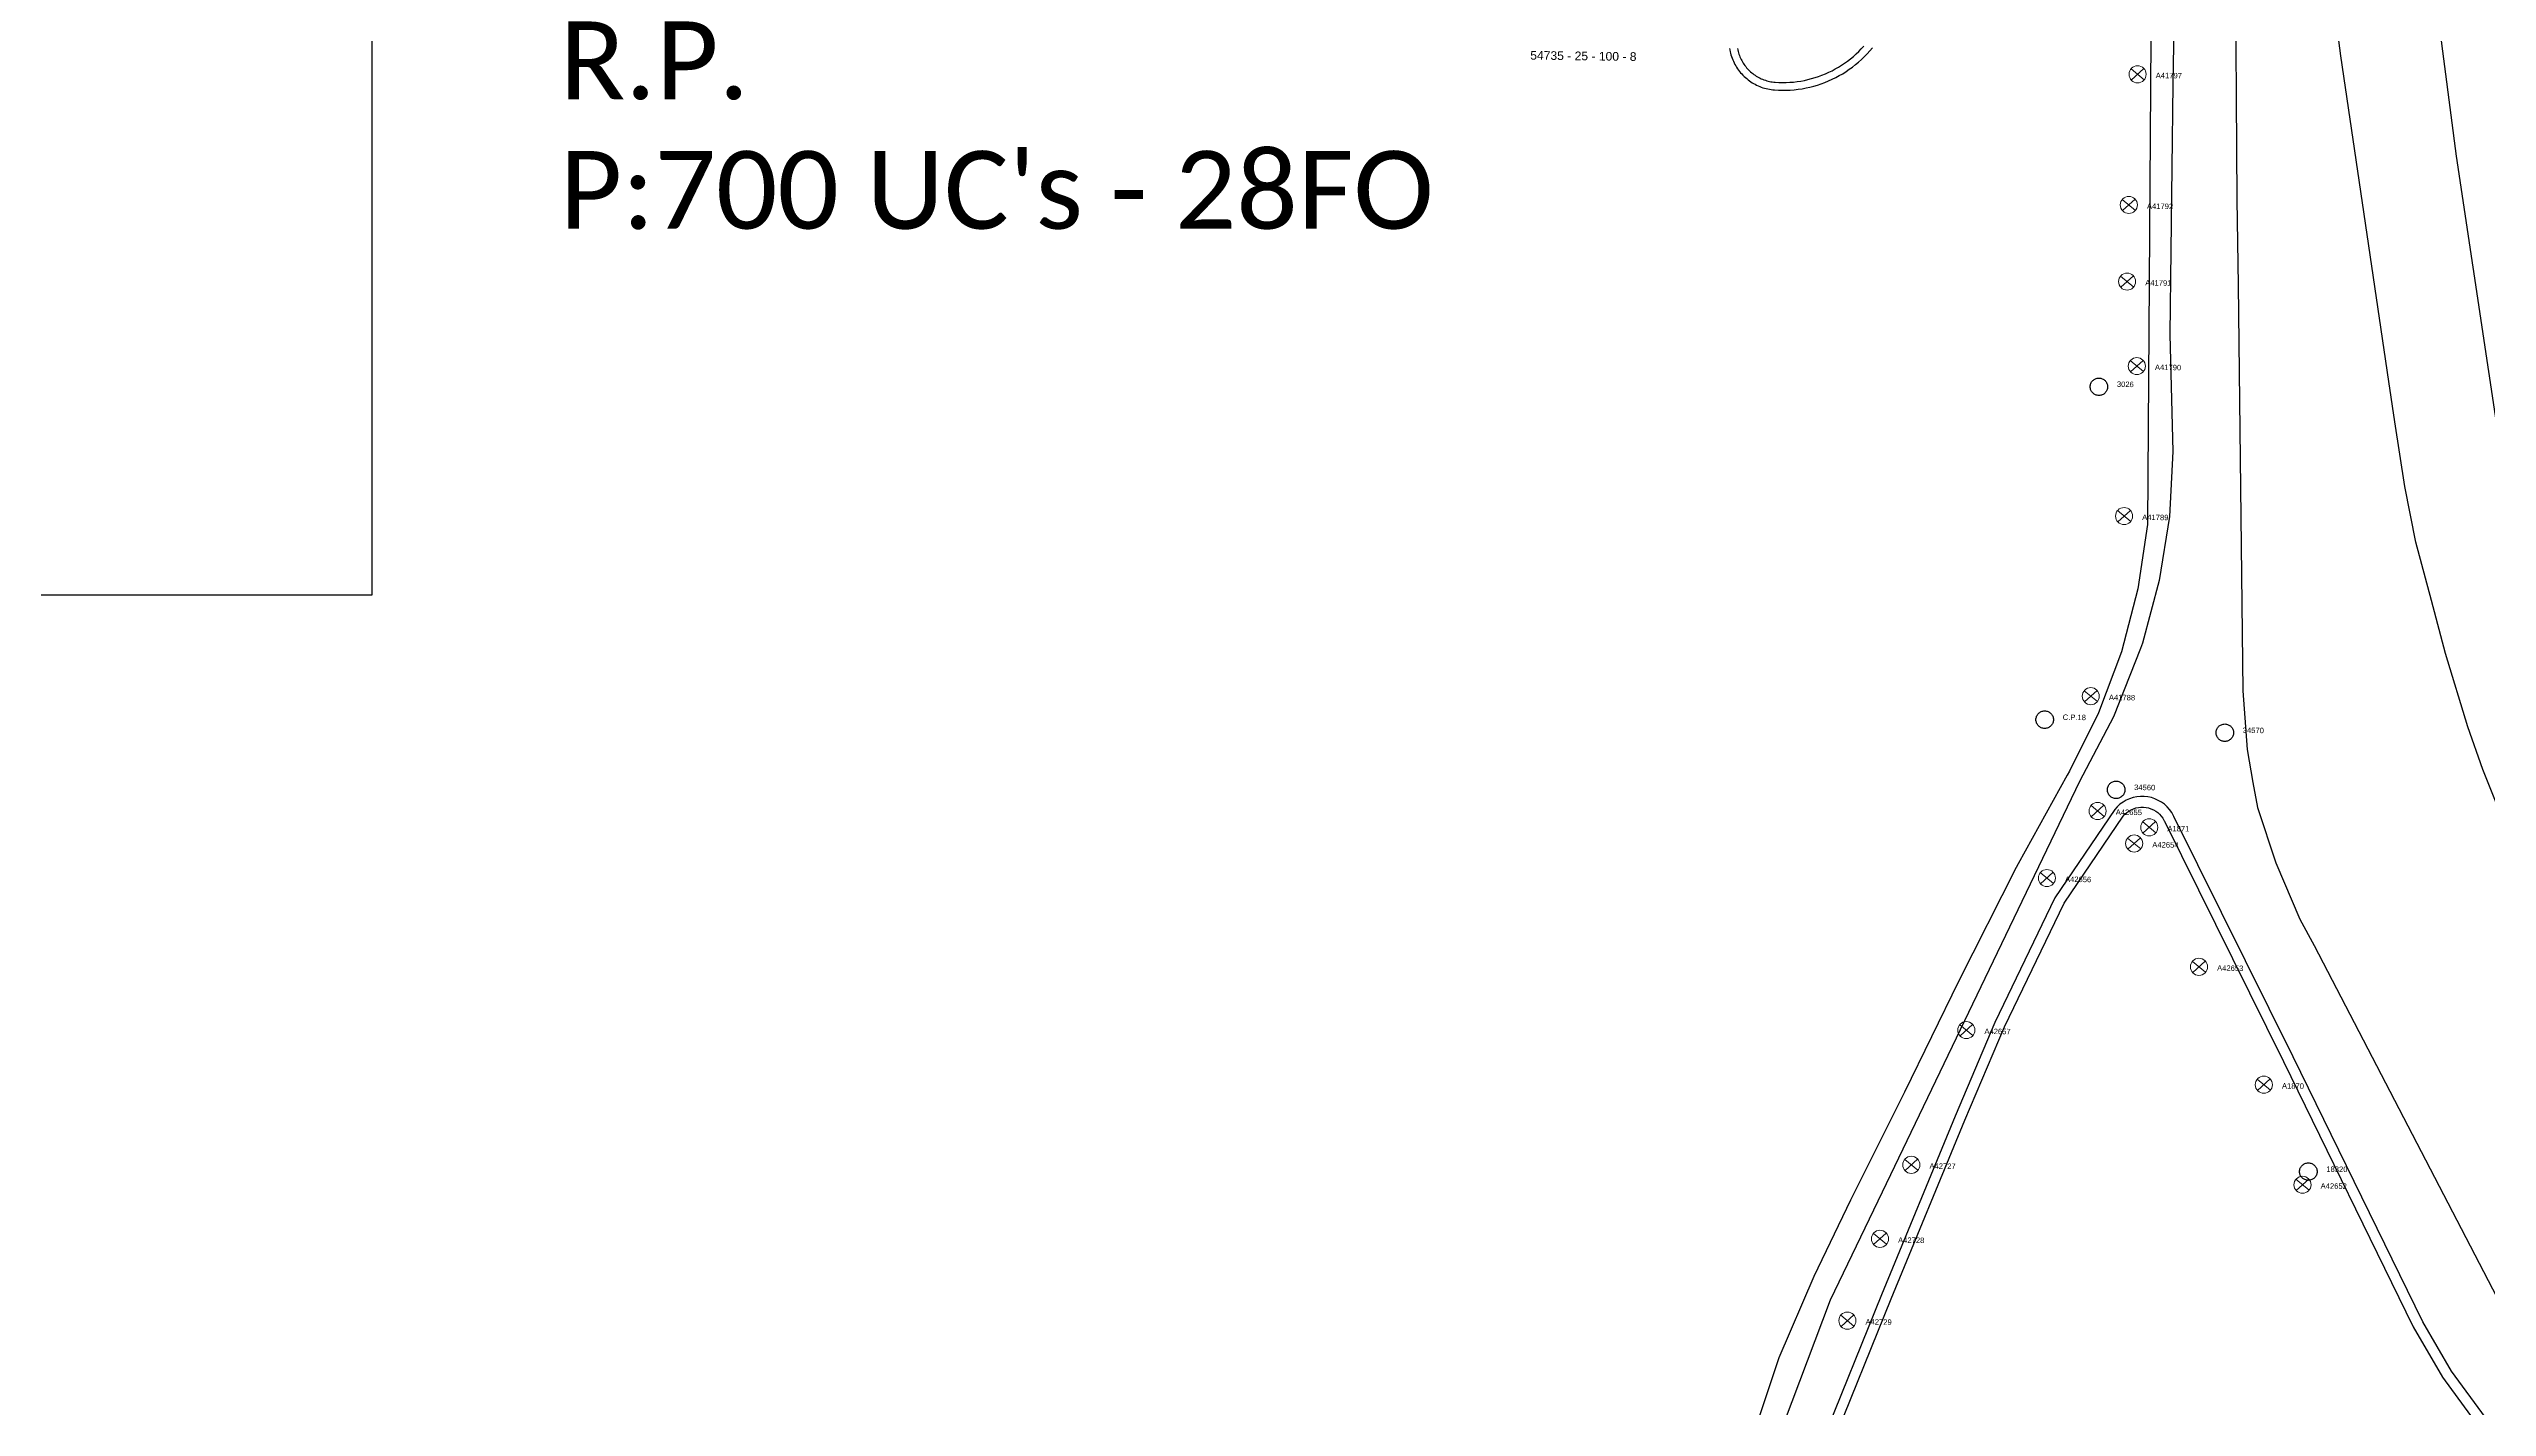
# Model space of a CAD drawing. Header units: millimetres. Extents: x 676447 to 689606, y 7455628 to 7463967.
# Drawn here: x 686593 to 686906.5, y 7459904.7 to 7460079.5 of the extents above; entities that cross this region are included whole.
import ezdxf

# ---------------------------------------------------------------- set-up
doc = ezdxf.new("R2010")
doc.units = ezdxf.units.MM
doc.header["$LTSCALE"] = 0.1
doc.header["$MEASUREMENT"] = 0
doc.linetypes.add('PHANTOM2', pattern=[1.25, 0.625, -0.125, 0.125, -0.125, 0.125, -0.125])
doc.layers.add('10.4-Postes', color=1, linetype='Continuous', lineweight=0)
for name, color, linetype in [('Caixas Subterrâneas', 5, 'Continuous'), ('CELULARIZAÇÃO CABO 5', 7, 'Continuous'), ('LEGENDAS_INFRAESTRUTURAS', 7, 'Continuous'), ('MUB_MEIOFIO', 7, 'Continuous'), ('MUB_QUADRAS', 7, 'Continuous'), ('NOS_DE_INFRAESTRUTURA', 7, 'Continuous'), ('SURVEYS_LEGENDAS', 7, 'Continuous')]:
    doc.layers.add(name, color=color, linetype=linetype)
doc.styles.add('Legend', font='calibri.ttf')
doc.styles.get("Standard").update_dxf_attribs({"font": 'arial.ttf'})

# ---------------------------------------------------------------- blocks, each defined once
blk = doc.blocks.new('PTPT')
at = {"layer": '10.4-Postes', "color": 1, "linetype": 'PHANTOM2'}
for points in [[(-0.0000079, 0.0000104), (0.0000075, -0.000002)], [(0.000007, 0.0000109), (-0.0000074, -0.0000025)]]:
    blk.add_lwpolyline(points, dxfattribs=at)
at = {"layer": '10.4-Postes', "color": 1}
blk.add_circle((-0.0000002, 0.0000042), 0.00000987, dxfattribs=at)
blk = doc.blocks.new('MHMZ')
at = {"linetype": 'PHANTOM2'}
blk.add_circle((0, 0), 0.0000101, dxfattribs=at)

msp = doc.modelspace()

# ---------------------------------------------------------------- linework, layer by layer
at = {"linetype": 'Continuous'}
msp.add_lwpolyline([(686634.51, 7460009.2), (685960.65, 7460009.2), (685960.65, 7460536.13), (686634.51, 7460536.13)], close=True, dxfattribs=at)
at = {"layer": 'MUB_MEIOFIO', "linetype": 'Continuous'}
for points in [[(686948.92, 7459922.98), (686923.71, 7459975.76), (686916.23, 7459994.51), (686910.75, 7460013.93), (686908.8, 7460023.7), (686902.53, 7460065.67), (686896.54, 7460111.85), (686891.26, 7460154.07), (686891.24, 7460154.17), (686885.11, 7460181.12), (686879.84, 7460216.81), (686878.8, 7460224.79), (686874.46, 7460245.98), (686867.93, 7460266.59), (686859.29, 7460286.41), (686856.96, 7460291.44), (686856.94, 7460291.46), (686832.59, 7460340.1), (686786.83, 7460471.63)], [(686908.66, 7459979.9), (686905.9, 7459986.76), (686903.96, 7459992.28), (686901.09, 7460001.7), (686899.32, 7460008.5), (686897.31, 7460016.03), (686895.87, 7460023.19), (686894.58, 7460031.49), (686893.83, 7460036.7), (686887.65, 7460078.57), (686878.86, 7460146.42)], [(686866.44, 7460097.41), (686866.07, 7460074.93), (686865.67, 7460042.76), (686865.67, 7460042.72), (686866.07, 7460027.67), (686865.62, 7460019.33), (686864.31, 7460011.08), (686862.14, 7460003.02), (686861.91, 7460002.33), (686858.43, 7459993.57), (686854.05, 7459985.23), (686828.67, 7459932.4), (686821.98, 7459918.51), (686815.11, 7459900.22)], [(686874.08, 7460093.03), (686874.3, 7460060.05), (686874.44, 7460049.14), (686875.06, 7459996.91), (686875.3, 7459993.41), (686875.61, 7459989.36), (686876.33, 7459985.12), (686876.95, 7459981.9), (686879.29, 7459974.78), (686882.36, 7459967.52), (686884.21, 7459964.14), (686910.01, 7459914.46)], [(686810.08, 7460079.51), (686810.12, 7460079.33), (686810.16, 7460079.15), (686810.21, 7460078.98), (686810.27, 7460078.8), (686810.33, 7460078.63), (686810.4, 7460078.46), (686810.47, 7460078.29), (686810.55, 7460078.12), (686810.63, 7460077.96), (686810.72, 7460077.8), (686810.82, 7460077.64), (686810.92, 7460077.49), (686811.03, 7460077.34), (686811.14, 7460077.19), (686811.26, 7460077.05), (686811.38, 7460076.91), (686811.5, 7460076.78), (686811.63, 7460076.65), (686811.77, 7460076.52), (686811.91, 7460076.4), (686812.05, 7460076.29), (686812.2, 7460076.18), (686812.35, 7460076.07), (686812.5, 7460075.97), (686812.66, 7460075.88), (686812.82, 7460075.79), (686812.99, 7460075.71), (686813.15, 7460075.63), (686813.32, 7460075.56), (686813.49, 7460075.49), (686813.67, 7460075.43), (686813.84, 7460075.38), (686814.02, 7460075.33), (686814.2, 7460075.29), (686814.38, 7460075.25), (686814.56, 7460075.22), (686814.74, 7460075.2), (686814.93, 7460075.18), (686815.4, 7460075.16), (686815.87, 7460075.15), (686816.34, 7460075.15), (686816.81, 7460075.17), (686817.29, 7460075.21), (686817.75, 7460075.26), (686818.22, 7460075.33), (686818.69, 7460075.42), (686819.15, 7460075.52), (686819.61, 7460075.64), (686820.06, 7460075.77), (686820.51, 7460075.92), (686820.95, 7460076.08), (686821.39, 7460076.26), (686821.82, 7460076.46), (686822.24, 7460076.66), (686822.66, 7460076.89), (686823.07, 7460077.12), (686823.47, 7460077.37), (686823.86, 7460077.64), (686824.24, 7460077.91), (686824.62, 7460078.2), (686824.98, 7460078.5), (686825.33, 7460078.82), (686825.67, 7460079.15), (686826, 7460079.48), (686826.32, 7460079.83)], [(686906.23, 7459903.42), (686901.88, 7459909.37), (686898.17, 7459915.74), (686881.51, 7459949.81), (686866.19, 7459980.75), (686866.15, 7459980.83), (686865.91, 7459981.24), (686865.64, 7459981.62), (686865.32, 7459981.98), (686864.97, 7459982.3), (686864.58, 7459982.58), (686864.17, 7459982.81), (686863.74, 7459983.01), (686863.29, 7459983.16), (686862.83, 7459983.26), (686862.35, 7459983.31), (686861.88, 7459983.31), (686861.41, 7459983.26), (686860.94, 7459983.16), (686860.49, 7459983.02), (686860.06, 7459982.82), (686859.65, 7459982.59), (686859.26, 7459982.31), (686858.91, 7459981.99), (686858.59, 7459981.64), (686850.9, 7459970.28), (686843.19, 7459954.24), (686838.06, 7459942.21), (686828.58, 7459919.22), (686820.83, 7459899.99)]]:
    msp.add_lwpolyline(points, dxfattribs=at)
at = {"layer": 'MUB_QUADRAS', "linetype": 'Continuous'}
for points in [[(686863.23, 7460080.76), (686862.78, 7460018.28), (686861.54, 7460010), (686859.44, 7460001.9), (686856.5, 7459994.07), (686852.77, 7459986.58), (686852.47, 7459986.06), (686846.18, 7459974.66), (686845.92, 7459974.17), (686838.48, 7459959.53), (686831.54, 7459945.28), (686824.61, 7459931.37), (686819.91, 7459921.57), (686815.39, 7459911.11), (686810.97, 7459897.84)], [(686809.06, 7460079.54), (686809.1, 7460079.33), (686809.14, 7460079.11), (686809.19, 7460078.9), (686809.25, 7460078.69), (686809.32, 7460078.48), (686809.39, 7460078.28), (686809.47, 7460078.07), (686809.56, 7460077.87), (686809.65, 7460077.68), (686809.75, 7460077.48), (686809.86, 7460077.29), (686809.98, 7460077.11), (686810.1, 7460076.92), (686810.22, 7460076.75), (686810.35, 7460076.57), (686810.49, 7460076.4), (686810.64, 7460076.24), (686810.79, 7460076.08), (686810.94, 7460075.93), (686811.1, 7460075.78), (686811.27, 7460075.64), (686811.44, 7460075.5), (686811.61, 7460075.37), (686811.79, 7460075.24), (686811.97, 7460075.12), (686812.16, 7460075.01), (686812.35, 7460074.91), (686812.55, 7460074.81), (686812.75, 7460074.72), (686812.95, 7460074.63), (686813.15, 7460074.55), (686813.36, 7460074.48), (686813.57, 7460074.42), (686813.78, 7460074.36), (686813.99, 7460074.31), (686814.2, 7460074.27), (686814.42, 7460074.23), (686814.64, 7460074.21), (686814.85, 7460074.19), (686815.36, 7460074.16), (686815.87, 7460074.15), (686816.38, 7460074.15), (686816.88, 7460074.18), (686817.39, 7460074.22), (686817.9, 7460074.27), (686818.4, 7460074.35), (686818.9, 7460074.44), (686819.39, 7460074.55), (686819.89, 7460074.68), (686820.37, 7460074.82), (686820.86, 7460074.98), (686821.33, 7460075.16), (686821.8, 7460075.35), (686822.27, 7460075.56), (686822.72, 7460075.79), (686823.17, 7460076.03), (686823.61, 7460076.28), (686824.04, 7460076.55), (686824.46, 7460076.84), (686824.87, 7460077.13), (686825.27, 7460077.45), (686825.66, 7460077.77), (686826.04, 7460078.11), (686826.41, 7460078.47), (686826.76, 7460078.83), (686827.1, 7460079.21), (686827.43, 7460079.6)], [(686822.1, 7459899.5), (686829.84, 7459918.7), (686839.32, 7459941.68), (686844.43, 7459953.67), (686852.08, 7459969.6), (686859.66, 7459980.79), (686859.88, 7459981.02), (686860.12, 7459981.25), (686860.38, 7459981.44), (686860.68, 7459981.61), (686860.98, 7459981.74), (686861.29, 7459981.84), (686861.62, 7459981.91), (686861.95, 7459981.95), (686862.28, 7459981.95), (686862.61, 7459981.91), (686862.93, 7459981.84), (686863.24, 7459981.74), (686863.55, 7459981.6), (686863.85, 7459981.43), (686864.11, 7459981.24), (686864.35, 7459981.02), (686864.57, 7459980.77), (686864.76, 7459980.5), (686864.95, 7459980.18), (686864.97, 7459980.14), (686880.29, 7459949.21), (686896.97, 7459915.1), (686900.74, 7459908.62), (686905.15, 7459902.58)]]:
    msp.add_lwpolyline(points, dxfattribs=at)

# ---------------------------------------------------------------- block references
at = {"layer": 'Caixas Subterrâneas', "color": 40, "xscale": 111319.4907932736, "yscale": 111319.4907932736, "zscale": 111319.4907932736}
for p, rotation in [((686856.55, 7460036.01), 359.2889256556234), ((686849.58, 7459993.19), 359.2889387961506), ((686872.73, 7459991.51), 359.288850221729), ((686858.76, 7459984.17), 359.2889010711008), ((686883.47, 7459935.06), 359.2887917800117)]:
    msp.add_blockref('MHMZ', p, dxfattribs=dict(at, rotation=rotation))
at = {"layer": 'NOS_DE_INFRAESTRUTURA', "color": 1}
for p, xscale, yscale, zscale, rotation in [((686861.54, 7460075.73), 111319.4907932736, 111319.4907932736, 111319.4907932736, 359.2889190526919), ((686860.41, 7460058.93), 111319.4907932736, 111319.4907932736, 111319.4907932736, 359.2889181014332), ((686860.19, 7460049.07), 111319.4907932736, 111319.4907932736, 111319.4907932736, 359.2889158869852), ((686861.44, 7460038.2), 111319.4907932735, 111319.4907932735, 111319.4907932735, 359.2889077293686), ((686859.8, 7460018.91), 111319.4907932736, 111319.4907932736, 111319.4907932736, 359.2889079698057), ((686855.52, 7459995.74), 111319.4907932736, 111319.4907932736, 111319.4907932736, 359.2889169933414), ((686856.4, 7459980.97), 111319.4907932735, 111319.4907932735, 111319.4907932735, 359.288909063351), ((686863.04, 7459978.87), 111319.4907932736, 111319.4907932736, 111319.4907932736, 359.2888831530144), ((686861.1, 7459976.79), 111319.4907932735, 111319.4907932735, 111319.4907932735, 359.2888898927452), ((686849.88, 7459972.35), 111319.4907932736, 111319.4907932736, 111319.4907932736, 359.2889311694197), ((686869.43, 7459960.93), 111319.4907932736, 111319.4907932736, 111319.4907932736, 359.2888532550476), ((686839.52, 7459952.79), 111319.4907932736, 111319.4907932736, 111319.4907932736, 359.288964466378), ((686877.77, 7459945.77), 111319.4907932736, 111319.4907932736, 111319.4907932736, 359.2888168048317), ((686832.45, 7459935.46), 111319.4907932736, 111319.4907932736, 111319.4907932736, 359.2889859371002), ((686882.74, 7459932.9), 111319.4907932736, 111319.4907932736, 111319.4907932736, 359.28879389613), ((686828.42, 7459925.94), 111319.4907932735, 111319.4907932735, 111319.4907932735, 359.288998328106), ((686824.23, 7459915.42), 111319.4907932736, 111319.4907932736, 111319.4907932736, 359.289010952302)]:
    msp.add_blockref('PTPT', p, dxfattribs=dict(at, xscale=xscale, yscale=yscale, zscale=zscale, rotation=rotation))

# ---------------------------------------------------------------- texts
at = {"layer": 'CELULARIZAÇÃO CABO 5', "insert": (686658.65, 7460083), "char_height": 10, "attachment_point": 1, "style": 'Legend'}
msp.add_mtext_dynamic_manual_height_columns("{\\C6;R.P.\\PP:700 UC's - 28FO}", width=159.4451, gutter_width=5, heights=[49.54], dxfattribs=at)
at = {"layer": 'LEGENDAS_INFRAESTRUTURAS', "color": 1}
for s, rotation, p in [('A41797', 359.2889, (686863.85, 7460075.71)), ('A41792', 359.2889, (686862.72, 7460058.9)), ('A41791', 359.2889, (686862.5, 7460049.04)), ('A41790', 359.2889, (686863.75, 7460038.17)), ('A41789', 359.2889, (686862.11, 7460018.88)), ('A41788', 359.2889, (686857.83, 7459995.71)), ('A42655', 359.2889, (686858.71, 7459980.95)), ('A1871', 359.2889, (686865.35, 7459978.84)), ('A42654', 359.2889, (686863.41, 7459976.76)), ('A42656', 359.2889, (686852.19, 7459972.32)), ('A42653', 359.2888, (686871.74, 7459960.9)), ('A42657', 359.289, (686841.83, 7459952.76)), ('A1870', 359.2888, (686880.08, 7459945.74)), ('A42727', 359.289, (686834.76, 7459935.43)), ('A42652', 359.2888, (686885.05, 7459932.87)), ('A42728', 359.289, (686830.73, 7459925.91)), ('A42729', 359.289, (686826.54, 7459915.39))]:
    msp.add_text(s, height=0.7, rotation=rotation, dxfattribs=at).set_placement(p)
at = {"layer": 'LEGENDAS_INFRAESTRUTURAS', "color": 5}
for s, rotation, p in [('3026', 359.2889, (686858.86, 7460035.99)), ('C.P.18', 359.2889, (686851.89, 7459993.16)), ('34570', 359.2888, (686875.04, 7459991.48)), ('34560', 359.2889, (686861.07, 7459984.14)), ('18320', 359.2888, (686885.78, 7459935.03))]:
    msp.add_text(s, height=0.7, rotation=rotation, dxfattribs=at).set_placement(p)
at = {"layer": 'SURVEYS_LEGENDAS', "color": 0}
msp.add_text('54735 - 25 - 100 - 8', height=1.1132, rotation=359.2882, dxfattribs=at).set_placement((686783.44, 7460078.09))

doc.saveas('drawing.dxf')
